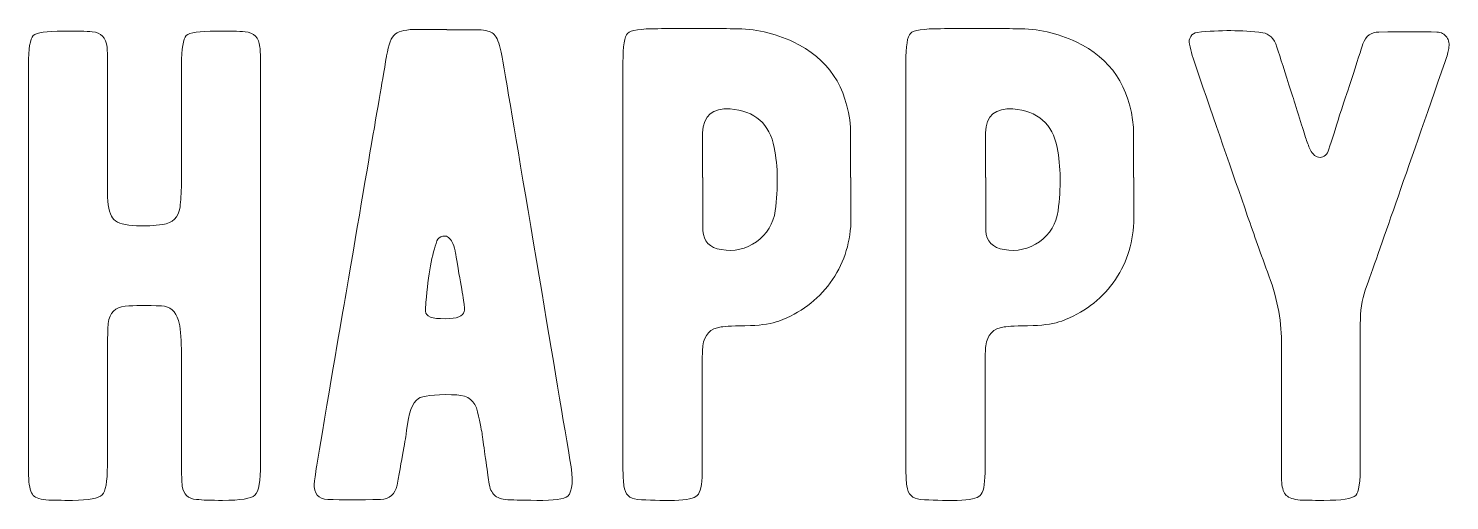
# Model space of a CAD drawing. Header units: inches. Extents: x 0.1 to 14.9, y -17.5 to -0.6.
# Drawn here: x 2.16 to 12.83, y -4.1 to -0.56 of the extents above; entities that cross this region are included whole.
import ezdxf

# ---------------------------------------------------------------- set-up
doc = ezdxf.new("R2010")
doc.units = ezdxf.units.IN
doc.header["$MEASUREMENT"] = 0
doc.layers.add('Layer 1', color=7, linetype='Continuous')

# ---------------------------------------------------------------- blocks, each defined once
blk = doc.blocks.new('block 3')
at = {"layer": 'Layer 1', "lineweight": 0}
blk.add_open_spline([(2.156, -2.334), (2.156, -1.426), (2.156, -0.924), (2.156, -0.829), (2.156, -0.708), (2.169, -0.635), (2.193, -0.61), (2.218, -0.587), (2.292, -0.576), (2.417, -0.576), (2.517, -0.576), (2.59, -0.577), (2.636, -0.581), (2.701, -0.587), (2.738, -0.626), (2.747, -0.696), (2.75, -0.727), (2.751, -0.78), (2.751, -0.854), (2.751, -0.854), (2.751, -1.687), (2.751, -1.687), (2.751, -1.768), (2.751, -1.813), (2.751, -1.825), (2.755, -1.909), (2.77, -1.964), (2.798, -1.992), (2.826, -2.02), (2.883, -2.036), (2.968, -2.039), (3.035, -2.042), (3.101, -2.039), (3.165, -2.029), (3.24, -2.019), (3.283, -1.976), (3.295, -1.899), (3.301, -1.853), (3.305, -1.794), (3.305, -1.722), (3.305, -1.622), (3.305, -1.473), (3.305, -1.277), (3.305, -1.078), (3.305, -0.929), (3.305, -0.829), (3.306, -0.708), (3.319, -0.635), (3.342, -0.61), (3.366, -0.587), (3.441, -0.576), (3.565, -0.576), (3.664, -0.576), (3.737, -0.577), (3.784, -0.581), (3.85, -0.586), (3.887, -0.624), (3.895, -0.696), (3.898, -0.724), (3.9, -0.77), (3.9, -0.834), (3.9, -2.164), (3.9, -3.161), (3.9, -3.827), (3.9, -3.956), (3.886, -4.035), (3.858, -4.063), (3.83, -4.089), (3.749, -4.102), (3.615, -4.102), (3.528, -4.102), (3.462, -4.1), (3.418, -4.095), (3.356, -4.09), (3.32, -4.057), (3.312, -3.996), (3.309, -3.959), (3.306, -3.905), (3.305, -3.837), (3.305, -3.837), (3.305, -2.966), (3.305, -2.966), (3.305, -2.873), (3.297, -2.8), (3.283, -2.75), (3.261, -2.681), (3.219, -2.645), (3.157, -2.641), (3.046, -2.636), (2.954, -2.637), (2.882, -2.644), (2.808, -2.649), (2.766, -2.691), (2.756, -2.772), (2.753, -2.805), (2.751, -2.858), (2.751, -2.932), (2.751, -2.986), (2.751, -3.137), (2.751, -3.386), (2.751, -3.573), (2.751, -3.725), (2.749, -3.841), (2.749, -3.963), (2.736, -4.036), (2.71, -4.06), (2.683, -4.087), (2.61, -4.1), (2.488, -4.102), (2.403, -4.102), (2.343, -4.101), (2.309, -4.1), (2.25, -4.096), (2.211, -4.085), (2.193, -4.065), (2.174, -4.044), (2.162, -4.002), (2.159, -3.94), (2.157, -3.922), (2.156, -3.869), (2.156, -3.782), (2.156, -3.782), (2.156, -2.334), (2.156, -2.334)], degree=3, knots=[0, 0, 0, 0, 1, 1, 1, 2, 2, 2, 3, 3, 3, 4, 4, 4, 5, 5, 5, 6, 6, 6, 7, 7, 7, 8, 8, 8, 9, 9, 9, 10, 10, 10, 11, 11, 11, 12, 12, 12, 13, 13, 13, 14, 14, 14, 15, 15, 15, 16, 16, 16, 17, 17, 17, 18, 18, 18, 19, 19, 19, 20, 20, 20, 21, 21, 21, 22, 22, 22, 23, 23, 23, 24, 24, 24, 25, 25, 25, 26, 26, 26, 27, 27, 27, 28, 28, 28, 29, 29, 29, 30, 30, 30, 31, 31, 31, 32, 32, 32, 33, 33, 33, 34, 34, 34, 35, 35, 35, 36, 36, 36, 37, 37, 37, 38, 38, 38, 39, 39, 39, 40, 40, 40, 41, 41, 41, 41], dxfattribs=at)
blk = doc.blocks.new('block 4')
at = {"layer": 'Layer 1', "lineweight": 0}
for points, knots in [([(5.299, -0.566), (5.447, -0.566), (5.526, -0.566), (5.538, -0.566), (5.592, -0.569), (5.629, -0.579), (5.648, -0.595), (5.668, -0.612), (5.685, -0.648), (5.7, -0.704), (5.706, -0.728), (5.713, -0.761), (5.72, -0.802), (5.769, -1.092), (5.853, -1.591), (5.973, -2.3), (6.079, -2.937), (6.163, -3.437), (6.224, -3.797), (6.25, -3.945), (6.244, -4.036), (6.207, -4.07), (6.18, -4.093), (6.103, -4.104), (5.975, -4.102), (5.851, -4.1), (5.778, -4.099), (5.756, -4.097), (5.709, -4.094), (5.675, -4.082), (5.656, -4.063), (5.636, -4.045), (5.622, -4.012), (5.614, -3.964), (5.609, -3.925), (5.601, -3.866), (5.589, -3.787), (5.579, -3.709), (5.571, -3.65), (5.565, -3.61), (5.561, -3.586), (5.55, -3.528), (5.53, -3.436), (5.512, -3.355), (5.46, -3.314), (5.373, -3.31), (5.35, -3.309), (5.337, -3.308), (5.334, -3.308), (5.201, -3.306), (5.118, -3.316), (5.085, -3.337), (5.041, -3.367), (5.011, -3.446), (4.997, -3.576), (4.993, -3.614), (4.97, -3.75), (4.925, -3.987), (4.911, -4.057), (4.869, -4.093), (4.8, -4.095), (4.644, -4.1), (4.512, -4.1), (4.404, -4.095), (4.333, -4.091), (4.3, -4.051), (4.303, -3.974), (4.305, -3.955), (4.311, -3.909), (4.323, -3.837), (4.433, -3.182), (4.506, -2.751), (4.542, -2.543), (4.737, -1.402), (4.838, -0.809), (4.847, -0.763), (4.86, -0.677), (4.882, -0.622), (4.913, -0.598), (4.943, -0.575), (4.998, -0.563), (5.08, -0.563), (5.08, -0.563), (5.299, -0.563), (5.299, -0.563), (5.299, -0.563), (5.299, -0.566), (5.299, -0.566)], [0, 0, 0, 0, 1, 1, 1, 2, 2, 2, 3, 3, 3, 4, 4, 4, 5, 5, 5, 6, 6, 6, 7, 7, 7, 8, 8, 8, 9, 9, 9, 10, 10, 10, 11, 11, 11, 12, 12, 12, 13, 13, 13, 14, 14, 14, 15, 15, 15, 16, 16, 16, 17, 17, 17, 18, 18, 18, 19, 19, 19, 20, 20, 20, 21, 21, 21, 22, 22, 22, 23, 23, 23, 24, 24, 24, 25, 25, 25, 26, 26, 26, 27, 27, 27, 28, 28, 28, 29, 29, 29, 29]), ([(5.287, -2.737), (5.375, -2.737), (5.423, -2.719), (5.429, -2.683), (5.433, -2.673), (5.431, -2.645), (5.425, -2.597), (5.418, -2.553), (5.406, -2.486), (5.39, -2.398), (5.372, -2.291), (5.362, -2.234), (5.361, -2.226), (5.357, -2.203), (5.348, -2.178), (5.334, -2.152), (5.315, -2.123), (5.294, -2.111), (5.27, -2.118), (5.248, -2.123), (5.233, -2.134), (5.225, -2.152), (5.188, -2.249), (5.16, -2.403), (5.142, -2.614), (5.14, -2.642), (5.139, -2.664), (5.139, -2.681), (5.139, -2.72), (5.188, -2.739), (5.287, -2.737)], [0, 0, 0, 0, 1, 1, 1, 2, 2, 2, 3, 3, 3, 4, 4, 4, 5, 5, 5, 6, 6, 6, 7, 7, 7, 8, 8, 8, 9, 9, 9, 10, 10, 10, 10])]:
    blk.add_open_spline(points, degree=3, knots=knots, dxfattribs=at)
blk = doc.blocks.new('block 5')
at = {"layer": 'Layer 1', "lineweight": 0}
for points, knots in [([(8.334, -1.677), (8.334, -1.891), (8.334, -2.003), (8.334, -2.014), (8.327, -2.183), (8.275, -2.334), (8.179, -2.467), (8.082, -2.6), (7.953, -2.695), (7.793, -2.755), (7.742, -2.774), (7.67, -2.786), (7.579, -2.789), (7.462, -2.791), (7.389, -2.794), (7.36, -2.799), (7.278, -2.81), (7.232, -2.858), (7.222, -2.941), (7.219, -2.968), (7.217, -3.02), (7.217, -3.099), (7.217, -3.643), (7.217, -3.909), (7.217, -3.896), (7.216, -3.987), (7.203, -4.044), (7.18, -4.065), (7.159, -4.088), (7.102, -4.1), (7.008, -4.102), (6.907, -4.104), (6.814, -4.101), (6.73, -4.095), (6.671, -4.09), (6.638, -4.056), (6.629, -3.994), (6.625, -3.961), (6.622, -3.914), (6.622, -3.854), (6.622, -2.441), (6.622, -1.427), (6.622, -0.812), (6.622, -0.689), (6.634, -0.616), (6.657, -0.593), (6.679, -0.57), (6.755, -0.558), (6.883, -0.558), (6.958, -0.557), (7.054, -0.556), (7.17, -0.556), (7.338, -0.558), (7.434, -0.558), (7.458, -0.558), (7.611, -0.558), (7.758, -0.591), (7.901, -0.657), (8.162, -0.78), (8.305, -0.994), (8.331, -1.299), (8.331, -1.312), (8.331, -1.438), (8.331, -1.677), (8.331, -1.677), (8.334, -1.677), (8.334, -1.677)], [0, 0, 0, 0, 1, 1, 1, 2, 2, 2, 3, 3, 3, 4, 4, 4, 5, 5, 5, 6, 6, 6, 7, 7, 7, 8, 8, 8, 9, 9, 9, 10, 10, 10, 11, 11, 11, 12, 12, 12, 13, 13, 13, 14, 14, 14, 15, 15, 15, 16, 16, 16, 17, 17, 17, 18, 18, 18, 19, 19, 19, 20, 20, 20, 21, 21, 21, 22, 22, 22, 22]), ([(7.222, -1.677), (7.222, -1.918), (7.222, -2.051), (7.222, -2.076), (7.227, -2.156), (7.273, -2.204), (7.36, -2.218), (7.457, -2.235), (7.545, -2.215), (7.625, -2.159), (7.704, -2.102), (7.751, -2.024), (7.766, -1.926), (7.789, -1.754), (7.786, -1.595), (7.758, -1.451), (7.724, -1.272), (7.613, -1.176), (7.426, -1.161), (7.295, -1.151), (7.226, -1.211), (7.22, -1.34), (7.22, -1.354), (7.22, -1.466), (7.22, -1.677), (7.22, -1.677), (7.222, -1.677), (7.222, -1.677)], [0, 0, 0, 0, 1, 1, 1, 2, 2, 2, 3, 3, 3, 4, 4, 4, 5, 5, 5, 6, 6, 6, 7, 7, 7, 8, 8, 8, 9, 9, 9, 9])]:
    blk.add_open_spline(points, degree=3, knots=knots, dxfattribs=at)
blk = doc.blocks.new('block 6')
at = {"layer": 'Layer 1', "lineweight": 0}
for points, knots in [([(10.458, -1.677), (10.458, -1.891), (10.458, -2.003), (10.458, -2.014), (10.452, -2.183), (10.4, -2.334), (10.303, -2.467), (10.207, -2.6), (10.078, -2.695), (9.917, -2.755), (9.866, -2.774), (9.795, -2.786), (9.703, -2.789), (9.587, -2.791), (9.514, -2.794), (9.485, -2.799), (9.403, -2.81), (9.357, -2.858), (9.347, -2.941), (9.344, -2.968), (9.342, -3.02), (9.342, -3.099), (9.342, -3.643), (9.342, -3.909), (9.342, -3.896), (9.34, -3.987), (9.328, -4.044), (9.305, -4.065), (9.284, -4.088), (9.226, -4.1), (9.133, -4.102), (9.031, -4.104), (8.939, -4.101), (8.855, -4.095), (8.796, -4.09), (8.762, -4.056), (8.754, -3.994), (8.749, -3.961), (8.747, -3.914), (8.747, -3.854), (8.747, -2.441), (8.747, -1.427), (8.747, -0.812), (8.747, -0.689), (8.758, -0.616), (8.781, -0.593), (8.804, -0.57), (8.88, -0.558), (9.007, -0.558), (9.083, -0.557), (9.179, -0.556), (9.295, -0.556), (9.462, -0.558), (9.558, -0.558), (9.583, -0.558), (9.735, -0.558), (9.883, -0.591), (10.026, -0.657), (10.286, -0.78), (10.43, -0.994), (10.456, -1.299), (10.456, -1.312), (10.456, -1.438), (10.456, -1.677), (10.456, -1.677), (10.458, -1.677), (10.458, -1.677)], [0, 0, 0, 0, 1, 1, 1, 2, 2, 2, 3, 3, 3, 4, 4, 4, 5, 5, 5, 6, 6, 6, 7, 7, 7, 8, 8, 8, 9, 9, 9, 10, 10, 10, 11, 11, 11, 12, 12, 12, 13, 13, 13, 14, 14, 14, 15, 15, 15, 16, 16, 16, 17, 17, 17, 18, 18, 18, 19, 19, 19, 20, 20, 20, 21, 21, 21, 22, 22, 22, 22]), ([(9.347, -1.677), (9.347, -1.918), (9.347, -2.051), (9.347, -2.076), (9.352, -2.156), (9.398, -2.204), (9.485, -2.218), (9.581, -2.235), (9.67, -2.215), (9.75, -2.159), (9.829, -2.102), (9.876, -2.024), (9.89, -1.926), (9.913, -1.754), (9.911, -1.595), (9.883, -1.451), (9.848, -1.272), (9.738, -1.176), (9.551, -1.161), (9.42, -1.151), (9.351, -1.211), (9.344, -1.34), (9.344, -1.354), (9.344, -1.466), (9.344, -1.677), (9.344, -1.677), (9.347, -1.677), (9.347, -1.677)], [0, 0, 0, 0, 1, 1, 1, 2, 2, 2, 3, 3, 3, 4, 4, 4, 5, 5, 5, 6, 6, 6, 7, 7, 7, 8, 8, 8, 9, 9, 9, 9])]:
    blk.add_open_spline(points, degree=3, knots=knots, dxfattribs=at)
blk = doc.blocks.new('block 7')
at = {"layer": 'Layer 1', "lineweight": 0}
blk.add_open_spline([(11.567, -3.352), (11.567, -3.093), (11.567, -2.955), (11.567, -2.936), (11.572, -2.774), (11.541, -2.6), (11.474, -2.415), (11.413, -2.251), (11.36, -2.102), (11.314, -1.968), (11.196, -1.63), (11.067, -1.256), (10.926, -0.846), (10.906, -0.787), (10.889, -0.73), (10.876, -0.674), (10.871, -0.654), (10.875, -0.636), (10.886, -0.618), (10.898, -0.599), (10.914, -0.589), (10.935, -0.586), (11.108, -0.568), (11.271, -0.568), (11.427, -0.588), (11.476, -0.595), (11.512, -0.631), (11.533, -0.696), (11.559, -0.775), (11.595, -0.887), (11.641, -1.033), (11.653, -1.068), (11.671, -1.125), (11.695, -1.205), (11.718, -1.277), (11.736, -1.334), (11.749, -1.375), (11.759, -1.408), (11.771, -1.438), (11.784, -1.466), (11.803, -1.505), (11.828, -1.525), (11.858, -1.525), (11.889, -1.525), (11.911, -1.504), (11.924, -1.463), (11.945, -1.398), (11.972, -1.313), (12.005, -1.208), (12.048, -1.077), (12.076, -0.992), (12.089, -0.954), (12.136, -0.807), (12.167, -0.713), (12.18, -0.672), (12.201, -0.613), (12.241, -0.583), (12.3, -0.583), (12.481, -0.58), (12.626, -0.58), (12.735, -0.583), (12.768, -0.585), (12.793, -0.598), (12.809, -0.622), (12.826, -0.645), (12.831, -0.674), (12.824, -0.708), (12.821, -0.731), (12.812, -0.763), (12.797, -0.804), (12.503, -1.65), (12.304, -2.223), (12.197, -2.523), (12.172, -2.594), (12.16, -2.678), (12.16, -2.777), (12.16, -3.288), (12.16, -3.637), (12.16, -3.824), (12.16, -3.962), (12.149, -4.042), (12.126, -4.065), (12.101, -4.09), (12.021, -4.102), (11.885, -4.102), (11.796, -4.102), (11.737, -4.101), (11.708, -4.1), (11.658, -4.095), (11.624, -4.083), (11.604, -4.065), (11.585, -4.047), (11.573, -4.014), (11.57, -3.967), (11.568, -3.934), (11.567, -3.841), (11.567, -3.689), (11.567, -3.689), (11.567, -3.352), (11.567, -3.352)], degree=3, knots=[0, 0, 0, 0, 1, 1, 1, 2, 2, 2, 3, 3, 3, 4, 4, 4, 5, 5, 5, 6, 6, 6, 7, 7, 7, 8, 8, 8, 9, 9, 9, 10, 10, 10, 11, 11, 11, 12, 12, 12, 13, 13, 13, 14, 14, 14, 15, 15, 15, 16, 16, 16, 17, 17, 17, 18, 18, 18, 19, 19, 19, 20, 20, 20, 21, 21, 21, 22, 22, 22, 23, 23, 23, 24, 24, 24, 25, 25, 25, 26, 26, 26, 27, 27, 27, 28, 28, 28, 29, 29, 29, 30, 30, 30, 31, 31, 31, 32, 32, 32, 33, 33, 33, 33], dxfattribs=at)
blk = doc.blocks.new('block 2')
at = {"layer": 'Layer 1'}
for name in ['block 3', 'block 4', 'block 5', 'block 6', 'block 7']:
    blk.add_blockref(name, (0, 0), dxfattribs=at)

msp = doc.modelspace()

# ---------------------------------------------------------------- block references
at = {"layer": 'Layer 1'}
msp.add_blockref('block 2', (0, 0), dxfattribs=at)

doc.saveas('drawing.dxf')
